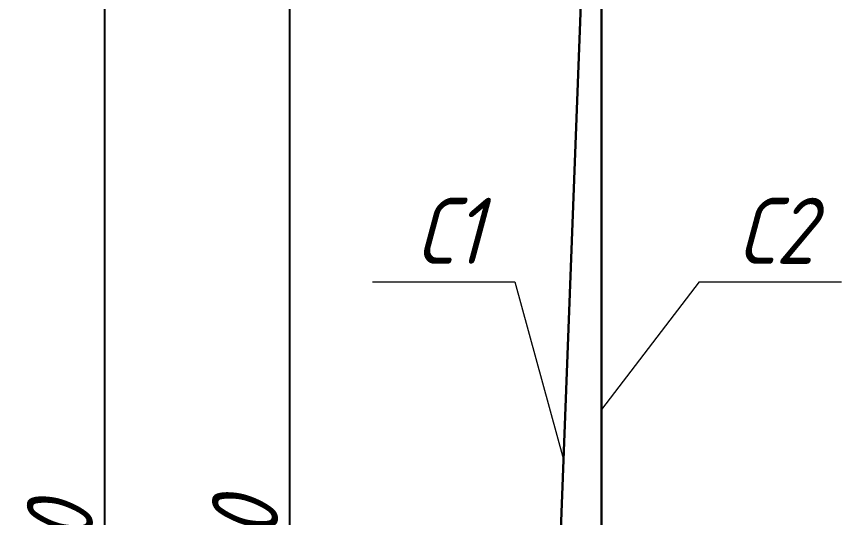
# Model space of a CAD drawing. Header units: millimetres. Extents: x -1004 to 900128, y -352756 to 107728.
# Drawn here: x 4216 to 8584, y -78243 to -75590 of the extents above; entities that cross this region are included whole.
import ezdxf

# ---------------------------------------------------------------- set-up
doc = ezdxf.new("R2010")
doc.units = ezdxf.units.MM
for name, color, linetype, lineweight in [('basic', 95, 'Continuous', 30), ('size', 45, 'Continuous', 20), ('text', 13, 'Continuous', 20), ('thin', 153, 'Continuous', 18)]:
    doc.layers.add(name, color=color, linetype=linetype, lineweight=lineweight)
doc.styles.add('Structures', font='isocpeur.ttf', dxfattribs={"width": 0.85, "oblique": 15})
doc.dimstyles.new('structures 3.5', dxfattribs={"dimtxt": 3.5, "dimasz": 2, "dimexe": 1.25, "dimexo": 0.625, "dimtad": 1, "dimtxsty": 'Structures', "dimblk": 'OBLIQUE', "dimcen": 2.5, "dimdle": 1.5, "dimadec": 0, "dimazin": 0, "dimtfac": 1, "dimtmove": 0, "dimatfit": 3, "dimfxl": 1, "dimarcsym": 0})

# ---------------------------------------------------------------- blocks, each defined once
blk = doc.blocks.new('_Oblique')
at = {"color": 0, "linetype": 'ByBlock', "lineweight": -2}
blk.add_line((-0.5, -0.5), (0.5, 0.5), dxfattribs=at)
blk = doc.blocks.new('*D442')
at = {"layer": 'Defpoints', "color": 0, "transparency": 16777216}
for p in [(5663.4, -75333), (7187.3, -75333), (6937.3, -81808)]:
    blk.add_point(p, dxfattribs=at)
at = {"layer": 'size', "color": 0, "lineweight": -2, "transparency": 16777216}
for p, q in [((5663.4, -81958), (5663.4, -75183)), ((7124.8, -75333), (5538.4, -75333)), ((6874.8, -81808), (5538.4, -81808))]:
    blk.add_line(p, q, dxfattribs=at)
at = {"layer": 'size', "color": 0, "lineweight": -2, "transparency": 16777216, "xscale": 200, "yscale": 200, "zscale": 200}
for p, rotation in [((5663.4, -75333), 90), ((5663.4, -81808), 270)]:
    blk.add_blockref('_Oblique', p, dxfattribs=dict(at, rotation=rotation))
at = {"layer": 'size', "color": 0, "transparency": 16777216, "insert": (5425.9, -78570.5), "char_height": 350, "attachment_point": 5, "rotation": 90, "style": 'Structures'}
blk.add_mtext('4600', dxfattribs=at)
blk = doc.blocks.new('*D443')
at = {"layer": 'Defpoints', "color": 0, "transparency": 16777216}
for p in [(4683.1, -75283), (7212.3, -75283), (6962.3, -81908)]:
    blk.add_point(p, dxfattribs=at)
at = {"layer": 'size', "color": 0, "lineweight": -2, "transparency": 16777216}
for p, q in [((4683.1, -82058), (4683.1, -75133)), ((7149.8, -75283), (4558.1, -75283)), ((6899.8, -81908), (4558.1, -81908))]:
    blk.add_line(p, q, dxfattribs=at)
at = {"layer": 'size', "color": 0, "lineweight": -2, "transparency": 16777216, "xscale": 200, "yscale": 200, "zscale": 200}
for p, rotation in [((4683.1, -75283), 90), ((4683.1, -81908), 270)]:
    blk.add_blockref('_Oblique', p, dxfattribs=dict(at, rotation=rotation))
at = {"layer": 'size', "color": 0, "transparency": 16777216, "insert": (4445.6, -78595.5), "char_height": 350, "attachment_point": 5, "rotation": 90, "style": 'Structures'}
blk.add_mtext('4750', dxfattribs=at)

msp = doc.modelspace()

# ---------------------------------------------------------------- linework, layer by layer
at = {"layer": 'basic'}
for p, q in [((7212.292, -75282.982), (6962.292, -81907.982)), ((7312.292, -75282.982), (7312.292, -81907.982))]:
    msp.add_line(p, q, dxfattribs=at)
at = {"layer": 'thin'}
for p, q in [((6100.454, -76994.654), (6853.49, -76994.654)), ((6853.49, -76994.654), (7112.203, -77935.339)), ((7830.664, -76994.654), (7312.292, -77671.246)), ((7830.664, -76994.654), (8583.7, -76994.654))]:
    msp.add_line(p, q, dxfattribs=at)

# ---------------------------------------------------------------- texts
at = {"layer": 'text', "char_height": 350, "width": 793.67855, "attachment_point": 5, "style": 'Structures'}
for s, insert in [('С1', (6505.831, -76725.227)), ('С2', (8236.04, -76725.227))]:
    msp.add_mtext(s, dxfattribs=dict(at, insert=insert))

# ---------------------------------------------------------------- dimensions: what is measured, and where the dimension line sits
at = {"layer": 'size'}
for base, p1, p2, text, picture, middle in [((4683.147, -75282.982), (6962.292, -81907.982), (7212.292, -75282.982), '4750', '*D443', (4445.647, -78595.482)), ((5663.418, -75332.982), (6937.292, -81807.982), (7187.292, -75332.982), '4600', '*D442', (5425.918, -78570.482))]:
    dim = msp.add_linear_dim(base=base, p1=p1, p2=p2, angle=90, text=text, dimstyle='structures 3.5', dxfattribs=at)
    dim.commit()
    dim.dimension.update_dxf_attribs({"geometry": picture, "text_midpoint": middle})

doc.saveas('drawing.dxf')
